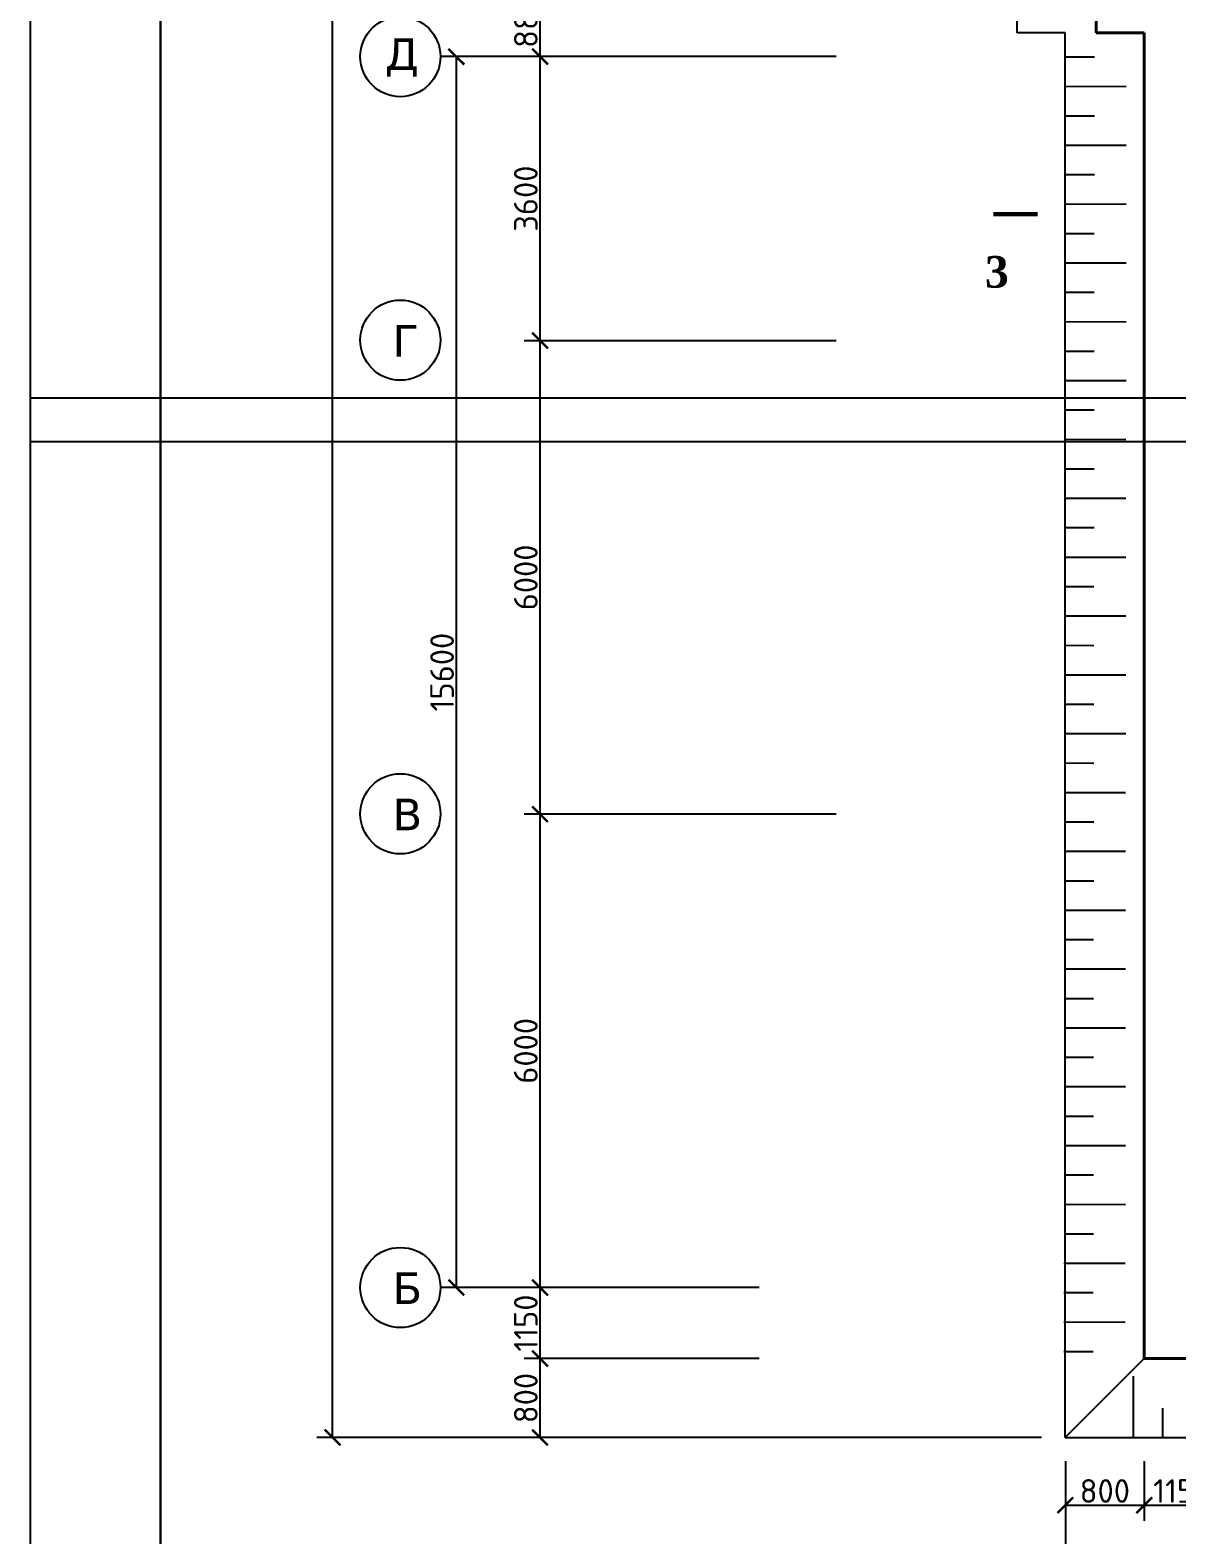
# Model space of a CAD drawing. Header units: millimetres. Extents: x 572274 to 2241483, y -888675 to -304135.
# Drawn here: x 786766 to 801292, y -649578 to -630507 of the extents above; entities that cross this region are included whole.
import ezdxf

# ---------------------------------------------------------------- set-up
doc = ezdxf.new("R2010")
doc.units = ezdxf.units.MM
doc.layers.add('RAMKA', color=19, linetype='Continuous')
doc.styles.get("Standard").update_dxf_attribs({"font": 'isocpeur.ttf'})
doc.styles.add('WMF-Times New Roman0', font='times.ttf')
doc.dimstyles.new('ISO-25$0', dxfattribs={"dimtxt": 300, "dimasz": 200, "dimexe": 100, "dimexo": 300, "dimgap": 50, "dimtad": 1, "dimdec": 0, "dimtxsty": 'Standard', "dimblk": 'OBLIQUE', "dimcen": 250, "dimdle": 150, "dimadec": 0, "dimazin": 0, "dimtfac": 1, "dimtdec": 0, "dimtmove": 0, "dimatfit": 3, "dimldrblk": 'OBLIQUE', "dimfxl": 1.25, "dimarcsym": 0})

# ---------------------------------------------------------------- blocks, each defined once
blk = doc.blocks.new('_ArchTick')
at = {"color": 0, "linetype": 'ByBlock', "const_width": 0.15}
blk.add_lwpolyline([(-0.5, -0.5), (0.5, 0.5)], dxfattribs=at)
blk = doc.blocks.new('*D1645')
at = {"layer": 'Defpoints', "color": 0, "lineweight": 25, "transparency": 16777216}
for p in [(799879, -648343), (800879, -648343), (800879, -649201)]:
    blk.add_point(p, dxfattribs=at)
at = {"layer": 'RAMKA', "color": 5, "lineweight": -2, "transparency": 16777216}
for p, q in [((799879, -648643), (799879, -649401)), ((800879, -648643), (800879, -649401)), ((799879, -649201), (800879, -649201))]:
    blk.add_line(p, q, dxfattribs=at)
at = {"layer": 'RAMKA', "color": 5, "lineweight": -2, "transparency": 16777216, "xscale": 200, "yscale": 200, "zscale": 200, "rotation": 180}
blk.add_blockref('_ArchTick', (799879, -649201), dxfattribs=at)
at = {"layer": 'RAMKA', "color": 5, "lineweight": -2, "transparency": 16777216, "xscale": 200, "yscale": 200, "zscale": 200}
blk.add_blockref('_ArchTick', (800879, -649201), dxfattribs=at)
at = {"layer": 'RAMKA', "color": 5, "transparency": 16777216, "insert": (800379, -649021), "char_height": 300, "attachment_point": 5}
blk.add_mtext('800', dxfattribs=at)
blk = doc.blocks.new('*D1565')
at = {"layer": 'Defpoints', "color": 0, "lineweight": 25, "transparency": 16777216}
for p in [(801829, -648343), (800879, -648816), (801829, -649201)]:
    blk.add_point(p, dxfattribs=at)
at = {"layer": 'RAMKA', "color": 5, "lineweight": -2, "transparency": 16777216}
for p, q in [((801829, -648643), (801829, -649401)), ((800879, -649116), (800879, -649401)), ((800879, -649201), (801829, -649201))]:
    blk.add_line(p, q, dxfattribs=at)
at = {"layer": 'RAMKA', "color": 5, "lineweight": -2, "transparency": 16777216, "xscale": 200, "yscale": 200, "zscale": 200, "rotation": 180}
blk.add_blockref('_ArchTick', (800879, -649201), dxfattribs=at)
at = {"layer": 'RAMKA', "color": 5, "lineweight": -2, "transparency": 16777216, "xscale": 200, "yscale": 200, "zscale": 200}
blk.add_blockref('_ArchTick', (801829, -649201), dxfattribs=at)
at = {"layer": 'RAMKA', "color": 5, "transparency": 16777216, "insert": (801354, -649021), "char_height": 300, "attachment_point": 5}
blk.add_mtext('1150', dxfattribs=at)
blk = doc.blocks.new('*D1566')
at = {"layer": 'Defpoints', "color": 0, "lineweight": 25, "transparency": 16777216}
for p in [(793225, -647343), (796302, -647343), (796302, -648343)]:
    blk.add_point(p, dxfattribs=at)
at = {"layer": 'RAMKA', "color": 5, "lineweight": -2, "transparency": 16777216}
for p, q in [((796002, -647343), (793025, -647343)), ((793225, -648343), (793225, -647343)), ((796002, -648343), (793025, -648343))]:
    blk.add_line(p, q, dxfattribs=at)
at = {"layer": 'RAMKA', "color": 5, "lineweight": -2, "transparency": 16777216, "xscale": 200, "yscale": 200, "zscale": 200}
for p, rotation in [((793225, -647343), 90), ((793225, -648343), 270)]:
    blk.add_blockref('_ArchTick', p, dxfattribs=dict(at, rotation=rotation))
at = {"layer": 'RAMKA', "color": 5, "transparency": 16777216, "insert": (793045, -647843), "char_height": 300, "attachment_point": 5, "rotation": 90}
blk.add_mtext('800', dxfattribs=at)
blk = doc.blocks.new('*D1567')
at = {"layer": 'Defpoints', "color": 0, "lineweight": 25, "transparency": 16777216}
for p in [(793225, -646443), (796302, -646443), (796302, -647343)]:
    blk.add_point(p, dxfattribs=at)
at = {"layer": 'RAMKA', "color": 5, "lineweight": -2, "transparency": 16777216}
for p, q in [((796002, -646443), (793025, -646443)), ((793225, -647343), (793225, -646443)), ((796002, -647343), (793025, -647343))]:
    blk.add_line(p, q, dxfattribs=at)
at = {"layer": 'RAMKA', "color": 5, "lineweight": -2, "transparency": 16777216, "xscale": 200, "yscale": 200, "zscale": 200}
for p, rotation in [((793225, -646443), 90), ((793225, -647343), 270)]:
    blk.add_blockref('_ArchTick', p, dxfattribs=dict(at, rotation=rotation))
at = {"layer": 'RAMKA', "color": 5, "transparency": 16777216, "insert": (793045, -646893), "char_height": 300, "attachment_point": 5, "rotation": 90}
blk.add_mtext('1150', dxfattribs=at)
blk = doc.blocks.new('*D1587')
at = {"layer": 'Defpoints', "color": 0, "lineweight": 25, "transparency": 16777216}
for p in [(793225, -640443), (797277, -640443), (796302, -646443)]:
    blk.add_point(p, dxfattribs=at)
at = {"layer": 'RAMKA', "color": 5, "lineweight": -2, "transparency": 16777216}
for p, q in [((796977, -640443), (793025, -640443)), ((793225, -646443), (793225, -640443)), ((796002, -646443), (793025, -646443))]:
    blk.add_line(p, q, dxfattribs=at)
at = {"layer": 'RAMKA', "color": 5, "lineweight": -2, "transparency": 16777216, "xscale": 200, "yscale": 200, "zscale": 200}
for p, rotation in [((793225, -640443), 90), ((793225, -646443), 270)]:
    blk.add_blockref('_ArchTick', p, dxfattribs=dict(at, rotation=rotation))
at = {"layer": 'RAMKA', "color": 5, "transparency": 16777216, "insert": (793045, -643443), "char_height": 300, "attachment_point": 5, "rotation": 90}
blk.add_mtext('6000', dxfattribs=at)
blk = doc.blocks.new('*D1588')
at = {"layer": 'Defpoints', "color": 0, "lineweight": 25, "transparency": 16777216}
for p in [(793225, -634443), (797277, -634443), (797277, -640443)]:
    blk.add_point(p, dxfattribs=at)
at = {"layer": 'RAMKA', "color": 5, "lineweight": -2, "transparency": 16777216}
for p, q in [((796977, -634443), (793025, -634443)), ((793225, -640443), (793225, -634443)), ((796977, -640443), (793025, -640443))]:
    blk.add_line(p, q, dxfattribs=at)
at = {"layer": 'RAMKA', "color": 5, "lineweight": -2, "transparency": 16777216, "xscale": 200, "yscale": 200, "zscale": 200}
for p, rotation in [((793225, -634443), 90), ((793225, -640443), 270)]:
    blk.add_blockref('_ArchTick', p, dxfattribs=dict(at, rotation=rotation))
at = {"layer": 'RAMKA', "color": 5, "transparency": 16777216, "insert": (793045, -637443), "char_height": 300, "attachment_point": 5, "rotation": 90}
blk.add_mtext('6000', dxfattribs=at)
blk = doc.blocks.new('*D1589')
at = {"layer": 'Defpoints', "color": 0, "lineweight": 25, "transparency": 16777216}
for p in [(793225, -630843), (797277, -630843), (797277, -634443)]:
    blk.add_point(p, dxfattribs=at)
at = {"layer": 'RAMKA', "color": 5, "lineweight": -2, "transparency": 16777216}
for p, q in [((796977, -630843), (793025, -630843)), ((793225, -634443), (793225, -630843)), ((796977, -634443), (793025, -634443))]:
    blk.add_line(p, q, dxfattribs=at)
at = {"layer": 'RAMKA', "color": 5, "lineweight": -2, "transparency": 16777216, "xscale": 200, "yscale": 200, "zscale": 200}
for p, rotation in [((793225, -630843), 90), ((793225, -634443), 270)]:
    blk.add_blockref('_ArchTick', p, dxfattribs=dict(at, rotation=rotation))
at = {"layer": 'RAMKA', "color": 5, "transparency": 16777216, "insert": (793045, -632643), "char_height": 300, "attachment_point": 5, "rotation": 90}
blk.add_mtext('3600', dxfattribs=at)
blk = doc.blocks.new('*D1590')
at = {"layer": 'Defpoints', "color": 0, "lineweight": 25, "transparency": 16777216}
for p in [(793225, -629963), (796997, -629963), (797277, -630843)]:
    blk.add_point(p, dxfattribs=at)
at = {"layer": 'RAMKA', "color": 5, "lineweight": -2, "transparency": 16777216}
for p, q in [((796697, -629963), (793025, -629963)), ((793225, -630843), (793225, -629963)), ((796977, -630843), (793025, -630843))]:
    blk.add_line(p, q, dxfattribs=at)
at = {"layer": 'RAMKA', "color": 5, "lineweight": -2, "transparency": 16777216, "xscale": 200, "yscale": 200, "zscale": 200}
for p, rotation in [((793225, -629963), 90), ((793225, -630843), 270)]:
    blk.add_blockref('_ArchTick', p, dxfattribs=dict(at, rotation=rotation))
at = {"layer": 'RAMKA', "color": 5, "transparency": 16777216, "insert": (793045, -630403), "char_height": 300, "attachment_point": 5, "rotation": 90}
blk.add_mtext('880', dxfattribs=at)
blk = doc.blocks.new('*D1600')
at = {"layer": 'Defpoints', "color": 0, "lineweight": 25, "transparency": 16777216}
for p in [(796746, -630843), (792164, -646443), (796302, -646443)]:
    blk.add_point(p, dxfattribs=at)
at = {"layer": 'RAMKA', "color": 5, "lineweight": -2, "transparency": 16777216}
for p, q in [((796446, -630843), (791964, -630843)), ((792164, -630843), (792164, -646443)), ((796002, -646443), (791964, -646443))]:
    blk.add_line(p, q, dxfattribs=at)
at = {"layer": 'RAMKA', "color": 5, "lineweight": -2, "transparency": 16777216, "xscale": 200, "yscale": 200, "zscale": 200}
for p, rotation in [((792164, -630843), 90), ((792164, -646443), 270)]:
    blk.add_blockref('_ArchTick', p, dxfattribs=dict(at, rotation=rotation))
at = {"layer": 'RAMKA', "color": 5, "transparency": 16777216, "insert": (791984, -638643), "char_height": 300, "attachment_point": 5, "rotation": 90}
blk.add_mtext('15600', dxfattribs=at)
blk = doc.blocks.new('*D1604')
at = {"layer": 'Defpoints', "color": 0, "lineweight": 25, "transparency": 16777216}
for p in [(799879, -648343), (842298, -655681), (842298, -659800)]:
    blk.add_point(p, dxfattribs=at)
at = {"layer": 'RAMKA', "color": 5, "lineweight": -2, "transparency": 16777216}
for p, q in [((799879, -648643), (799879, -660000)), ((842298, -655981), (842298, -660000)), ((799879, -659800), (842298, -659800))]:
    blk.add_line(p, q, dxfattribs=at)
at = {"layer": 'RAMKA', "color": 5, "lineweight": -2, "transparency": 16777216, "xscale": 200, "yscale": 200, "zscale": 200, "rotation": 180}
blk.add_blockref('_ArchTick', (799879, -659800), dxfattribs=at)
at = {"layer": 'RAMKA', "color": 5, "lineweight": -2, "transparency": 16777216, "xscale": 200, "yscale": 200, "zscale": 200}
blk.add_blockref('_ArchTick', (842298, -659800), dxfattribs=at)
at = {"layer": 'RAMKA', "color": 5, "transparency": 16777216, "insert": (821089, -659620), "char_height": 300, "attachment_point": 5}
blk.add_mtext('46430', dxfattribs=at)
blk = doc.blocks.new('*D1605')
at = {"layer": 'Defpoints', "color": 0, "lineweight": 25, "transparency": 16777216}
for p in [(790597, -608463), (799269, -608463), (799879, -648343)]:
    blk.add_point(p, dxfattribs=at)
at = {"layer": 'RAMKA', "color": 5, "lineweight": -2, "transparency": 16777216}
for p, q in [((798969, -608463), (790397, -608463)), ((790597, -648343), (790597, -608463)), ((799579, -648343), (790397, -648343))]:
    blk.add_line(p, q, dxfattribs=at)
at = {"layer": 'RAMKA', "color": 5, "lineweight": -2, "transparency": 16777216, "xscale": 200, "yscale": 200, "zscale": 200}
for p, rotation in [((790597, -608463), 90), ((790597, -648343), 270)]:
    blk.add_blockref('_ArchTick', p, dxfattribs=dict(at, rotation=rotation))
at = {"layer": 'RAMKA', "color": 5, "transparency": 16777216, "insert": (790417, -628403), "char_height": 300, "attachment_point": 5, "rotation": 90}
blk.add_mtext('39930', dxfattribs=at)

msp = doc.modelspace()

# ---------------------------------------------------------------- linework, layer by layer
at = {"color": 0, "linetype": 'ByBlock', "lineweight": 40, "ltscale": 100}
for p, q in [((800268.601, -630542.794), (800268.601, -621462.794)), ((800878.601, -630542.794), (800268.601, -630542.794)), ((800878.601, -647342.794), (800878.601, -630542.794)), ((800878.601, -647342.794), (812098.453, -647342.794))]:
    msp.add_line(p, q, dxfattribs=at)
at = {"color": 0, "linetype": 'ByBlock', "ltscale": 100}
for p, q in [((799268.601, -630542.794), (799268.601, -622636.214)), ((799878.601, -648342.794), (799878.601, -630542.794)), ((799878.601, -648342.794), (812098.453, -648342.794))]:
    msp.add_line(p, q, dxfattribs=at)
at = {"lineweight": 25}
for p, q in [((799878.601, -630542.794), (799268.601, -630542.794)), ((800878.601, -647342.794), (799878.601, -648342.794))]:
    msp.add_line(p, q, dxfattribs=at)
at = {"ltscale": 5}
for p, q in [((799876.215, -630846.263), (800248.4, -630846.603)), ((799874.512, -631218.755), (800651.088, -631219.464)), ((799874.852, -631591.987), (800247.038, -631592.327)), ((799874.512, -631964.479), (800651.088, -631965.189)), ((799874.852, -632337.711), (800247.038, -632338.051)), ((799873.149, -632710.203), (800649.726, -632710.912)), ((799873.49, -633083.435), (800245.675, -633083.775)), ((799873.149, -633455.928), (800649.726, -633456.637)), ((799873.49, -633829.159), (800245.675, -633829.5)), ((799871.787, -634201.651), (800648.363, -634202.361)), ((799872.127, -634574.883), (800244.312, -634575.223)), ((799871.787, -634947.376), (800648.363, -634948.085)), ((799872.127, -635320.608), (800244.312, -635320.948)), ((799870.424, -635693.099), (800647, -635693.809)), ((799870.764, -636066.331), (800242.949, -636066.671)), ((799870.424, -636438.824), (800647, -636439.533)), ((799870.764, -636812.056), (800242.949, -636812.396)), ((799869.061, -637184.547), (800645.637, -637185.257)), ((799869.401, -637557.779), (800241.586, -637558.119)), ((799869.061, -637930.272), (800645.637, -637930.982)), ((799869.401, -638303.504), (800241.586, -638303.844)), ((799867.698, -638675.995), (800644.274, -638676.705)), ((799868.039, -639049.227), (800240.224, -639049.567)), ((799867.698, -639421.72), (800644.274, -639422.43)), ((799868.039, -639794.952), (800240.224, -639795.292)), ((799866.335, -640167.444), (800642.912, -640168.153)), ((799866.676, -640540.675), (800238.861, -640541.016)), ((799866.335, -640913.168), (800642.912, -640913.878)), ((799866.676, -641286.4), (800238.861, -641286.74)), ((799864.973, -641658.892), (800641.549, -641659.601)), ((799865.313, -642032.124), (800237.498, -642032.464)), ((799864.973, -642404.616), (800641.549, -642405.326)), ((799865.313, -642777.848), (800237.498, -642778.188)), ((799863.61, -643150.34), (800640.186, -643151.049)), ((799863.95, -643523.572), (800236.135, -643523.912)), ((799863.61, -643896.065), (800640.186, -643896.774)), ((799863.95, -644269.296), (800236.135, -644269.636)), ((799862.247, -644641.788), (800638.823, -644642.498)), ((799862.587, -645015.02), (800234.772, -645015.36)), ((799862.247, -645387.513), (800638.823, -645388.222)), ((799862.587, -645760.745), (800234.772, -645761.085)), ((799860.884, -646133.236), (800637.46, -646133.946)), ((799861.225, -646506.468), (800233.41, -646506.808)), ((799860.884, -646878.961), (800637.46, -646879.67)), ((799861.225, -647252.193), (800233.41, -647252.533)), ((800742.192, -648342.794), (800741.482, -647566.351)), ((801114.685, -648342.587), (801114.345, -647970.402))]:
    msp.add_line(p, q, dxfattribs=at)
at = {"lineweight": 30}
msp.add_lwpolyline([(788415.662, -603602.499), (860515.656, -603602.499), (860515.656, -667292.499), (788415.662, -667292.499)], close=True, dxfattribs=at)
at = {"lineweight": 9}
msp.add_lwpolyline([(799529.176, -632840.551, 56.073, 56.073, 0), (798968.446, -632840.551, 56.073, 56.073, 0), (799155.356, -632840.551, 0, 74.764, 0), (799155.356, -633214.371, 0, 0, 0), (799155.356, -633775.101, 0, 0, 0)], format="xyseb", dxfattribs=at)
at = {"layer": 'Defpoints', "color": 1}
for points in [[(832965.662, -603052.499), (786765.662, -603052.499), (786765.662, -635722.499), (832965.662, -635722.499)], [(832965.662, -635172.499), (786765.662, -635172.499), (786765.662, -667842.499), (832965.662, -667842.499)]]:
    msp.add_lwpolyline(points, close=True, dxfattribs=at)
at = {"layer": 'RAMKA'}
for centre in [(791455.768, -630842.794), (791455.768, -634436.341), (791455.768, -640438.844), (791455.768, -646442.794)]:
    msp.add_circle(centre, 507.897, dxfattribs=at)

# ---------------------------------------------------------------- texts
at = {"ltscale": 50, "char_height": 400, "width": 402.59419, "attachment_point": 1}
for s, insert in [('{\\fVerdana|b0|i0|c204|p34;Д}', (791259.543, -630611.645)), ('{\\fVerdana|b0|i0|c204|p34;Г}', (791355.501, -634244.659)), ('{\\fVerdana|b0|i0|c204|p34;В}', (791355.501, -640247.163)), ('{\\fVerdana|b0|i0|c204|p34;Б}', (791355.501, -646251.113))]:
    msp.add_mtext(s, dxfattribs=dict(at, insert=insert))
at = {"lineweight": 25, "insert": (798860.32, -633370.018), "char_height": 400.52157, "width": 290.70014, "attachment_point": 1, "style": 'WMF-Times New Roman0'}
msp.add_mtext('{\\fTimes New Roman|b1|i0|c204|p18;3}', dxfattribs=at)

# ---------------------------------------------------------------- dimensions: what is measured, and where the dimension line sits
at = {"layer": 'RAMKA'}
for base, p1, p2, text, picture, middle in [((790597.098, -608462.794), (799878.601, -648342.794), (799268.601, -608462.794), '39930', '*D1605', (790417.098, -628402.794)), ((793225.331, -646442.794), (796301.966, -647342.794), (796301.966, -646442.794), '1150', '*D1567', (793045.331, -646892.794)), ((793225.331, -647342.794), (796301.966, -648342.794), (796301.966, -647342.794), '800', '*D1566', (793045.331, -647842.794))]:
    dim = msp.add_linear_dim(base=base, p1=p1, p2=p2, angle=90, text=text, dimstyle='ISO-25$0', override={"dimexe": 200, "dimgap": 30, "dimdec": 2, "dimblk": 'ArchTick', "dimcen": 200, "dimdle": 0, "dimclrd": 5, "dimclre": 5, "dimclrt": 5, "dimtdec": 2, "dimldrblk": 'ArchTick'}, dxfattribs=at)
    dim.commit()
    dim.dimension.update_dxf_attribs({"geometry": picture, "text_midpoint": middle})
for base, p1, p2, picture, middle in [((793225.331, -629962.794), (797276.966, -630842.794), (796996.966, -629962.794), '*D1590', (793045.331, -630402.794)), ((792163.665, -646442.794), (796746.133, -630842.794), (796301.966, -646442.794), '*D1600', (791983.665, -638642.794)), ((793225.331, -630842.794), (797276.966, -634442.794), (797276.966, -630842.794), '*D1589', (793045.331, -632642.794)), ((793225.331, -634442.794), (797276.966, -640442.794), (797276.966, -634442.794), '*D1588', (793045.331, -637442.794)), ((793225.331, -640442.794), (796301.966, -646442.794), (797276.966, -640442.794), '*D1587', (793045.331, -643442.794))]:
    dim = msp.add_linear_dim(base=base, p1=p1, p2=p2, angle=90, dimstyle='ISO-25$0', override={"dimexe": 200, "dimgap": 30, "dimdec": 2, "dimblk": 'ArchTick', "dimcen": 200, "dimdle": 0, "dimclrd": 5, "dimclre": 5, "dimclrt": 5, "dimtdec": 2, "dimldrblk": 'ArchTick'}, dxfattribs=at)
    dim.commit()
    dim.dimension.update_dxf_attribs({"geometry": picture, "text_midpoint": middle})
for base, p1, p2, text, picture, middle in [((800878.601, -649200.528), (799878.601, -648342.794), (800878.601, -648342.794), '800', '*D1645', (800378.601, -649020.528)), ((842298.453, -659800.154), (799878.601, -648342.794), (842298.453, -655680.73), '46430', '*D1604', (821088.527, -659620.154)), ((801828.601, -649200.528), (800878.601, -648816.087), (801828.601, -648342.794), '1150', '*D1565', (801353.601, -649020.528))]:
    dim = msp.add_linear_dim(base=base, p1=p1, p2=p2, text=text, dimstyle='ISO-25$0', override={"dimexe": 200, "dimgap": 30, "dimdec": 2, "dimblk": 'ArchTick', "dimcen": 200, "dimdle": 0, "dimclrd": 5, "dimclre": 5, "dimclrt": 5, "dimtdec": 2, "dimldrblk": 'ArchTick'}, dxfattribs=at)
    dim.commit()
    dim.dimension.update_dxf_attribs({"geometry": picture, "text_midpoint": middle})

doc.saveas('drawing.dxf')
